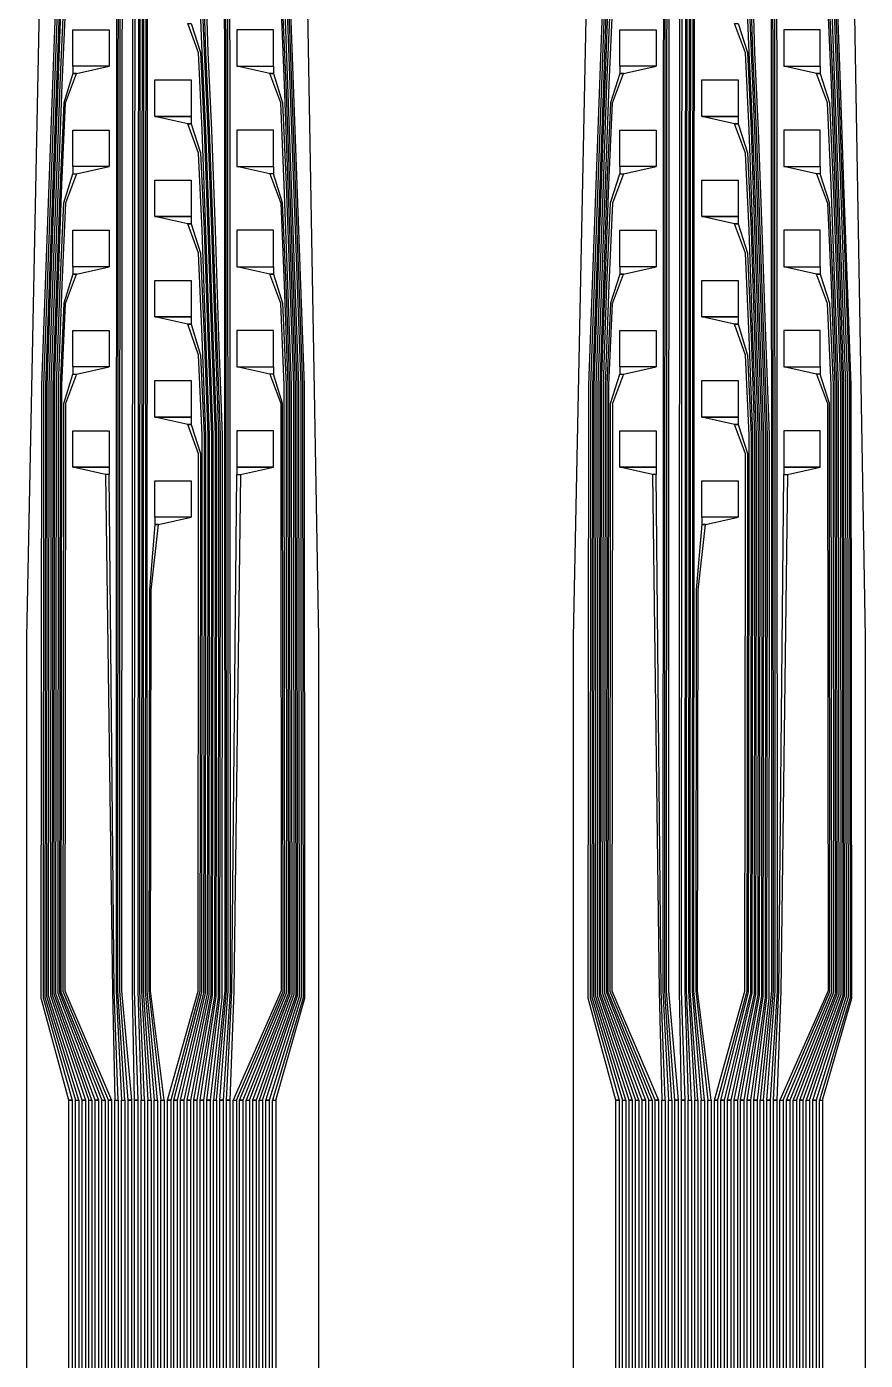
# Model space of a CAD drawing. Header units: inches. Extents: x 106592 to 209533, y 57057 to 74911.
# Drawn here: x 158970.8 to 159200.8, y 70769.7 to 71135.7 of the extents above; entities that cross this region are included whole.
import ezdxf

# ---------------------------------------------------------------- set-up
doc = ezdxf.new("R2010")
doc.units = ezdxf.units.IN
doc.header["$MEASUREMENT"] = 0
for name, color, linetype in [('metal', 221, 'Continuous'), ('nitride window', 40, 'Continuous'), ('profile', 140, 'Continuous')]:
    doc.layers.add(name, color=color, linetype=linetype)

msp = doc.modelspace()

# ---------------------------------------------------------------- linework, layer by layer
at = {"layer": 'metal'}
for points in [[(159000.43, 70841.05), (158999.83, 70871.05), (158999.98, 71193.04), (158999.98, 71198.04), (158999.98, 71226.78), (158998.88, 71271.67), (158999.88, 71271.67), (159000.48, 71226.79), (159000.48, 71198.04), (159000.48, 71193.04), (159000.33, 70871.05), (159001.33, 70841.05)], [(159003.13, 70841.05), (159001.83, 70871.05), (159001.98, 71193.04), (159001.98, 71198.04), (159001.98, 71226.79), (159002.12, 71257.65), (159006.97, 71271.4), (159005.98, 71271.54), (159001.32, 71257.65), (159001.48, 71226.79), (159001.48, 71198.04), (159001.48, 71193.04), (159001.33, 70871.05), (159002.23, 70841.05)], [(159150.43, 70841.05), (159149.83, 70871.05), (159149.98, 71193.04), (159149.98, 71198.04), (159149.98, 71226.78), (159148.88, 71271.67), (159149.88, 71271.67), (159150.48, 71226.79), (159150.48, 71198.04), (159150.48, 71193.04), (159150.33, 70871.05), (159151.33, 70841.05)], [(159153.13, 70841.05), (159151.83, 70871.05), (159151.98, 71193.04), (159151.98, 71198.04), (159151.98, 71226.79), (159152.12, 71257.65), (159156.97, 71271.4), (159155.98, 71271.54), (159151.32, 71257.65), (159151.48, 71226.79), (159151.48, 71198.04), (159151.48, 71193.04), (159151.33, 70871.05), (159152.23, 70841.05)], [(158998.63, 70841.05), (158996.33, 70871.05), (158996.48, 71223.04), (158996.49, 71246.74), (158994.98, 71257.79), (158995.98, 71257.79), (158996.98, 71246.79), (158996.98, 71223.04), (158996.83, 70871.05), (158999.53, 70841.05)], [(159022.93, 70841.05), (159025.63, 70871.05), (159025.48, 71223.04), (159025.48, 71246.74), (159026.98, 71257.79), (159025.98, 71257.79), (159024.98, 71246.79), (159024.98, 71223.04), (159025.13, 70871.05), (159022.03, 70841.05)], [(159148.63, 70841.05), (159146.33, 70871.05), (159146.48, 71223.04), (159146.49, 71246.74), (159144.98, 71257.79), (159145.98, 71257.79), (159146.98, 71246.79), (159146.98, 71223.04), (159146.83, 70871.05), (159149.53, 70841.05)], [(159172.93, 70841.05), (159175.63, 70871.05), (159175.48, 71223.04), (159175.48, 71246.74), (159176.98, 71257.79), (159175.98, 71257.79), (159174.98, 71246.79), (159174.98, 71223.04), (159175.13, 70871.05), (159172.03, 70841.05)], [(159004.93, 70841.05), (159002.83, 70871.05), (159002.98, 71193.04), (159002.98, 71198.04), (159002.98, 71232.97), (159006.97, 71243.9), (159005.98, 71244.04), (159002.48, 71233.04), (159002.48, 71198.04), (159002.48, 71193.04), (159002.33, 70871.05), (159004.03, 70841.05)], [(159154.93, 70841.05), (159152.83, 70871.05), (159152.98, 71193.04), (159152.98, 71198.04), (159152.98, 71232.97), (159156.97, 71243.9), (159155.98, 71244.04), (159152.48, 71233.04), (159152.48, 71198.04), (159152.48, 71193.04), (159152.33, 70871.05), (159154.03, 70841.05)], [(158997.73, 70841.05), (158995.83, 70871.05), (158995.98, 71219.29), (158993.48, 71230.29), (158992.48, 71230.29), (158995.49, 71219.23), (158995.33, 70871.05), (158996.83, 70841.05)], [(159023.83, 70841.05), (159026.13, 70871.05), (159025.98, 71219.29), (159028.48, 71230.29), (159029.48, 71230.29), (159026.48, 71219.23), (159026.63, 70871.05), (159024.73, 70841.05)], [(159147.73, 70841.05), (159145.83, 70871.05), (159145.98, 71219.29), (159143.48, 71230.29), (159142.48, 71230.29), (159145.49, 71219.23), (159145.33, 70871.05), (159146.83, 70841.05)], [(159173.83, 70841.05), (159176.13, 70871.05), (159175.98, 71219.29), (159178.48, 71230.29), (159179.48, 71230.29), (159176.48, 71219.23), (159176.63, 70871.05), (159174.73, 70841.05)], [(159006.73, 70841.05), (159003.83, 70871.05), (159003.98, 71193.04), (159003.97, 71208.42), (159006.98, 71216.54), (159005.98, 71216.54), (159003.48, 71208.54), (159003.48, 71193.04), (159003.33, 70871.05), (159005.83, 70841.05)], [(159156.73, 70841.05), (159153.83, 70871.05), (159153.98, 71193.04), (159153.97, 71208.42), (159156.98, 71216.54), (159155.98, 71216.54), (159153.48, 71208.54), (159153.48, 71193.04), (159153.33, 70871.05), (159155.83, 70841.05)], [(158982.43, 70841.05), (158974.83, 70869.06), (158974.98, 71037.29), (158975.98, 71064.79), (158976.98, 71092.29), (158977.98, 71119.79), (158978.98, 71147.29), (158979.98, 71173.54), (158980.98, 71194.79), (158983.48, 71202.79), (158984.48, 71202.79), (158981.48, 71194.72), (158980.48, 71173.54), (158979.48, 71147.29), (158978.48, 71119.79), (158977.48, 71092.29), (158976.48, 71064.79), (158975.48, 71037.29), (158975.33, 70869.21), (158983.33, 70841.05)], [(159039.13, 70841.05), (159047.13, 70869.06), (159046.98, 71037.29), (159045.98, 71064.79), (159044.98, 71092.29), (159043.98, 71119.79), (159042.98, 71147.29), (159041.98, 71173.54), (159040.98, 71194.79), (159038.48, 71202.79), (159037.48, 71202.79), (159040.49, 71194.72), (159041.48, 71173.54), (159042.48, 71147.29), (159043.48, 71119.79), (159044.48, 71092.29), (159045.48, 71064.79), (159046.48, 71037.29), (159046.63, 70869.21), (159038.23, 70841.05)], [(159132.43, 70841.05), (159124.83, 70869.06), (159124.98, 71037.29), (159125.98, 71064.79), (159126.98, 71092.29), (159127.98, 71119.79), (159128.98, 71147.29), (159129.98, 71173.54), (159130.98, 71194.79), (159133.48, 71202.79), (159134.48, 71202.79), (159131.48, 71194.72), (159130.48, 71173.54), (159129.48, 71147.29), (159128.48, 71119.79), (159127.48, 71092.29), (159126.48, 71064.79), (159125.48, 71037.29), (159125.33, 70869.21), (159133.33, 70841.05)], [(159189.13, 70841.05), (159197.13, 70869.06), (159196.98, 71037.29), (159195.98, 71064.79), (159194.98, 71092.29), (159193.98, 71119.79), (159192.98, 71147.29), (159191.98, 71173.54), (159190.98, 71194.79), (159188.48, 71202.79), (159187.48, 71202.79), (159190.49, 71194.72), (159191.48, 71173.54), (159192.48, 71147.29), (159193.48, 71119.79), (159194.48, 71092.29), (159195.48, 71064.79), (159196.48, 71037.29), (159196.63, 70869.21), (159188.23, 70841.05)], [(159020.23, 70841.05), (159023.83, 70869.2), (159023.98, 71001.06), (159023.98, 71023.54), (159022.98, 71050.56), (159021.98, 71079.79), (159020.98, 71107.29), (159019.98, 71128.54), (159018.98, 71161.04), (159017.99, 71180.97), (159014.98, 71189.04), (159015.98, 71189.04), (159018.48, 71181.04), (159019.48, 71161.04), (159020.48, 71128.54), (159021.48, 71107.29), (159022.48, 71079.79), (159023.48, 71050.56), (159024.48, 71023.54), (159024.48, 71001.06), (159024.33, 70869.04), (159021.13, 70841.05)], [(159170.23, 70841.05), (159173.83, 70869.2), (159173.98, 71001.06), (159173.98, 71023.54), (159172.98, 71050.56), (159171.98, 71079.79), (159170.98, 71107.29), (159169.98, 71128.54), (159168.98, 71161.04), (159167.99, 71180.97), (159164.98, 71189.04), (159165.98, 71189.04), (159168.48, 71181.04), (159169.48, 71161.04), (159170.48, 71128.54), (159171.48, 71107.29), (159172.48, 71079.79), (159173.48, 71050.56), (159174.48, 71023.54), (159174.48, 71001.06), (159174.33, 70869.04), (159171.13, 70841.05)], [(158985.13, 70841.05), (158976.33, 70869.52), (158976.48, 71037.29), (158977.48, 71064.79), (158978.48, 71092.29), (158979.48, 71119.79), (158980.48, 71147.29), (158981.48, 71168.47), (158984.48, 71176.54), (158983.48, 71176.54), (158980.98, 71168.54), (158979.98, 71147.29), (158978.98, 71119.79), (158977.98, 71092.29), (158976.98, 71064.79), (158975.98, 71037.29), (158975.83, 70869.37), (158984.23, 70841.05)], [(159036.43, 70841.05), (159045.63, 70869.52), (159045.48, 71037.29), (159044.48, 71064.79), (159043.48, 71092.29), (159042.48, 71119.79), (159041.48, 71147.29), (159040.49, 71168.47), (159037.48, 71176.54), (159038.48, 71176.54), (159040.98, 71168.54), (159041.98, 71147.29), (159042.98, 71119.79), (159043.98, 71092.29), (159044.98, 71064.79), (159045.98, 71037.29), (159046.13, 70869.37), (159037.33, 70841.05)], [(159135.13, 70841.05), (159126.33, 70869.52), (159126.48, 71037.29), (159127.48, 71064.79), (159128.48, 71092.29), (159129.48, 71119.79), (159130.48, 71147.29), (159131.48, 71168.47), (159134.48, 71176.54), (159133.48, 71176.54), (159130.98, 71168.54), (159129.98, 71147.29), (159128.98, 71119.79), (159127.98, 71092.29), (159126.98, 71064.79), (159125.98, 71037.29), (159125.83, 70869.37), (159134.23, 70841.05)], [(159186.43, 70841.05), (159195.63, 70869.52), (159195.48, 71037.29), (159194.48, 71064.79), (159193.48, 71092.29), (159192.48, 71119.79), (159191.48, 71147.29), (159190.49, 71168.47), (159187.48, 71176.54), (159188.48, 71176.54), (159190.98, 71168.54), (159191.98, 71147.29), (159192.98, 71119.79), (159193.98, 71092.29), (159194.98, 71064.79), (159195.98, 71037.29), (159196.13, 70869.37), (159187.33, 70841.05)], [(159018.43, 70841.05), (159022.83, 70869.5), (159022.98, 71001.06), (159022.98, 71023.54), (159021.98, 71050.56), (159020.98, 71079.79), (159019.98, 71107.29), (159018.98, 71128.54), (159017.99, 71153.47), (159014.98, 71164.04), (159015.98, 71164.04), (159018.48, 71153.54), (159019.48, 71128.54), (159020.48, 71107.29), (159021.48, 71079.79), (159022.48, 71050.56), (159023.48, 71023.54), (159023.48, 71001.06), (159023.33, 70869.35), (159019.33, 70841.05)], [(159168.43, 70841.05), (159172.83, 70869.5), (159172.98, 71001.06), (159172.98, 71023.54), (159171.98, 71050.56), (159170.98, 71079.79), (159169.98, 71107.29), (159168.98, 71128.54), (159167.99, 71153.47), (159164.98, 71164.04), (159165.98, 71164.04), (159168.48, 71153.54), (159169.48, 71128.54), (159170.48, 71107.29), (159171.48, 71079.79), (159172.48, 71050.56), (159173.48, 71023.54), (159173.48, 71001.06), (159173.33, 70869.35), (159169.33, 70841.05)], [(158986.03, 70841.05), (158976.83, 70869.67), (158976.98, 71037.29), (158977.98, 71064.79), (158978.98, 71092.29), (158979.98, 71119.79), (158980.98, 71142.29), (158983.48, 71150.29), (158984.48, 71150.29), (158981.48, 71142.22), (158980.48, 71119.79), (158979.48, 71092.29), (158978.48, 71064.79), (158977.48, 71037.29), (158977.33, 70869.82), (158986.93, 70841.05)], [(159035.53, 70841.05), (159045.13, 70869.67), (159044.98, 71037.29), (159043.98, 71064.79), (159042.98, 71092.29), (159041.98, 71119.79), (159040.98, 71142.29), (159038.48, 71150.29), (159037.48, 71150.29), (159040.49, 71142.22), (159041.48, 71119.79), (159042.48, 71092.29), (159043.48, 71064.79), (159044.48, 71037.29), (159044.63, 70869.82), (159034.63, 70841.05)], [(159136.03, 70841.05), (159126.83, 70869.67), (159126.98, 71037.29), (159127.98, 71064.79), (159128.98, 71092.29), (159129.98, 71119.79), (159130.98, 71142.29), (159133.48, 71150.29), (159134.48, 71150.29), (159131.48, 71142.22), (159130.48, 71119.79), (159129.48, 71092.29), (159128.48, 71064.79), (159127.48, 71037.29), (159127.33, 70869.82), (159136.93, 70841.05)], [(159185.53, 70841.05), (159195.13, 70869.67), (159194.98, 71037.29), (159193.98, 71064.79), (159192.98, 71092.29), (159191.98, 71119.79), (159190.98, 71142.29), (159188.48, 71150.29), (159187.48, 71150.29), (159190.49, 71142.22), (159191.48, 71119.79), (159192.48, 71092.29), (159193.48, 71064.79), (159194.48, 71037.29), (159194.63, 70869.82), (159184.63, 70841.05)], [(158983.48, 71124.79), (158983.48, 71134.79), (158993.48, 71134.79), (158993.48, 71124.79)], [(159016.63, 70841.05), (159021.83, 70869.81), (159021.98, 71001.06), (159021.98, 71023.54), (159020.98, 71050.56), (159019.98, 71079.79), (159018.98, 71107.29), (159017.99, 71128.47), (159014.98, 71136.54), (159015.98, 71136.54), (159018.48, 71128.54), (159019.48, 71107.29), (159020.48, 71079.79), (159021.48, 71050.56), (159022.48, 71023.54), (159022.48, 71001.06), (159022.33, 70869.65), (159017.53, 70841.05)], [(159038.48, 71124.79), (159038.48, 71134.79), (159028.48, 71134.79), (159028.48, 71124.79)], [(159133.48, 71124.79), (159133.48, 71134.79), (159143.48, 71134.79), (159143.48, 71124.79)], [(159166.63, 70841.05), (159171.83, 70869.81), (159171.98, 71001.06), (159171.98, 71023.54), (159170.98, 71050.56), (159169.98, 71079.79), (159168.98, 71107.29), (159167.99, 71128.47), (159164.98, 71136.54), (159165.98, 71136.54), (159168.48, 71128.54), (159169.48, 71107.29), (159170.48, 71079.79), (159171.48, 71050.56), (159172.48, 71023.54), (159172.48, 71001.06), (159172.33, 70869.65), (159167.53, 70841.05)], [(159188.48, 71124.79), (159188.48, 71134.79), (159178.48, 71134.79), (159178.48, 71124.79)], [(158984.48, 71122.79), (158993.48, 71124.79), (158983.48, 71124.79), (158983.48, 71122.79)], [(159037.48, 71122.79), (159028.48, 71124.79), (159038.48, 71124.79), (159038.48, 71122.79)], [(159134.48, 71122.79), (159143.48, 71124.79), (159133.48, 71124.79), (159133.48, 71122.79)], [(159187.48, 71122.79), (159178.48, 71124.79), (159188.48, 71124.79), (159188.48, 71122.79)], [(158988.73, 70841.05), (158978.33, 70870.13), (158978.48, 71037.29), (158979.48, 71064.79), (158980.48, 71092.29), (158981.48, 71114.72), (158984.48, 71122.79), (158983.48, 71122.79), (158980.98, 71114.79), (158979.98, 71092.29), (158978.98, 71064.79), (158977.98, 71037.29), (158977.83, 70869.98), (158987.83, 70841.05)], [(159005.98, 71111.04), (159005.98, 71121.04), (159015.98, 71121.04), (159015.98, 71111.04)], [(159032.83, 70841.05), (159043.63, 70870.13), (159043.48, 71037.29), (159042.48, 71064.79), (159041.48, 71092.29), (159040.49, 71114.72), (159037.48, 71122.79), (159038.48, 71122.79), (159040.98, 71114.79), (159041.98, 71092.29), (159042.98, 71064.79), (159043.98, 71037.29), (159044.13, 70869.98), (159033.73, 70841.05)], [(159138.73, 70841.05), (159128.33, 70870.13), (159128.48, 71037.29), (159129.48, 71064.79), (159130.48, 71092.29), (159131.48, 71114.72), (159134.48, 71122.79), (159133.48, 71122.79), (159130.98, 71114.79), (159129.98, 71092.29), (159128.98, 71064.79), (159127.98, 71037.29), (159127.83, 70869.98), (159137.83, 70841.05)], [(159155.98, 71111.04), (159155.98, 71121.04), (159165.98, 71121.04), (159165.98, 71111.04)], [(159182.83, 70841.05), (159193.63, 70870.13), (159193.48, 71037.29), (159192.48, 71064.79), (159191.48, 71092.29), (159190.49, 71114.72), (159187.48, 71122.79), (159188.48, 71122.79), (159190.98, 71114.79), (159191.98, 71092.29), (159192.98, 71064.79), (159193.98, 71037.29), (159194.13, 70869.98), (159183.73, 70841.05)], [(159014.98, 71109.04), (159005.98, 71111.04), (159015.98, 71111.04), (159015.98, 71109.04)], [(159014.83, 70841.05), (159020.83, 70870.11), (159020.98, 71001.06), (159020.98, 71023.54), (159019.98, 71050.56), (159018.98, 71079.79), (159017.99, 71100.97), (159014.98, 71109.04), (159015.98, 71109.04), (159018.48, 71101.04), (159019.48, 71079.79), (159020.48, 71050.56), (159021.48, 71023.54), (159021.48, 71001.06), (159021.33, 70869.96), (159015.73, 70841.05)], [(159164.98, 71109.04), (159155.98, 71111.04), (159165.98, 71111.04), (159165.98, 71109.04)], [(159164.83, 70841.05), (159170.83, 70870.11), (159170.98, 71001.06), (159170.98, 71023.54), (159169.98, 71050.56), (159168.98, 71079.79), (159167.99, 71100.97), (159164.98, 71109.04), (159165.98, 71109.04), (159168.48, 71101.04), (159169.48, 71079.79), (159170.48, 71050.56), (159171.48, 71023.54), (159171.48, 71001.06), (159171.33, 70869.96), (159165.73, 70841.05)], [(158983.48, 71097.29), (158983.48, 71107.29), (158993.48, 71107.29), (158993.48, 71097.29)], [(159038.48, 71097.29), (159038.48, 71107.29), (159028.48, 71107.29), (159028.48, 71097.29)], [(159133.48, 71097.29), (159133.48, 71107.29), (159143.48, 71107.29), (159143.48, 71097.29)], [(159188.48, 71097.29), (159188.48, 71107.29), (159178.48, 71107.29), (159178.48, 71097.29)], [(158989.63, 70841.05), (158978.83, 70870.28), (158978.98, 71037.29), (158979.98, 71064.79), (158980.98, 71087.29), (158983.48, 71095.29), (158984.48, 71095.29), (158981.48, 71087.22), (158980.48, 71064.79), (158979.48, 71037.29), (158979.33, 70870.43), (158990.53, 70841.05)], [(158984.48, 71095.29), (158993.48, 71097.29), (158983.48, 71097.29), (158983.48, 71095.29)], [(159037.48, 71095.29), (159028.48, 71097.29), (159038.48, 71097.29), (159038.48, 71095.29)], [(159031.93, 70841.05), (159043.13, 70870.28), (159042.98, 71037.29), (159041.98, 71064.79), (159040.98, 71087.29), (159038.48, 71095.29), (159037.48, 71095.29), (159040.49, 71087.22), (159041.48, 71064.79), (159042.48, 71037.29), (159042.63, 70870.43), (159031.03, 70841.05)], [(159139.63, 70841.05), (159128.83, 70870.28), (159128.98, 71037.29), (159129.98, 71064.79), (159130.98, 71087.29), (159133.48, 71095.29), (159134.48, 71095.29), (159131.48, 71087.22), (159130.48, 71064.79), (159129.48, 71037.29), (159129.33, 70870.43), (159140.53, 70841.05)], [(159134.48, 71095.29), (159143.48, 71097.29), (159133.48, 71097.29), (159133.48, 71095.29)], [(159187.48, 71095.29), (159178.48, 71097.29), (159188.48, 71097.29), (159188.48, 71095.29)], [(159181.93, 70841.05), (159193.13, 70870.28), (159192.98, 71037.29), (159191.98, 71064.79), (159190.98, 71087.29), (159188.48, 71095.29), (159187.48, 71095.29), (159190.49, 71087.22), (159191.48, 71064.79), (159192.48, 71037.29), (159192.63, 70870.43), (159181.03, 70841.05)], [(159005.98, 71083.54), (159005.98, 71093.54), (159015.98, 71093.54), (159015.98, 71083.54)], [(159155.98, 71083.54), (159155.98, 71093.54), (159165.98, 71093.54), (159165.98, 71083.54)], [(159014.98, 71081.54), (159005.98, 71083.54), (159015.98, 71083.54), (159015.98, 71081.54)], [(159164.98, 71081.54), (159155.98, 71083.54), (159165.98, 71083.54), (159165.98, 71081.54)], [(158983.48, 71069.79), (158983.48, 71079.79), (158993.48, 71079.79), (158993.48, 71069.79)], [(159013.03, 70841.05), (159019.83, 70870.42), (159019.98, 71001.06), (159019.98, 71023.54), (159018.98, 71050.56), (159017.99, 71073.47), (159014.98, 71081.54), (159015.98, 71081.54), (159018.48, 71073.54), (159019.48, 71050.56), (159020.48, 71023.54), (159020.48, 71001.06), (159020.33, 70870.26), (159013.93, 70841.05)], [(159038.48, 71069.79), (159038.48, 71079.79), (159028.48, 71079.79), (159028.48, 71069.79)], [(159133.48, 71069.79), (159133.48, 71079.79), (159143.48, 71079.79), (159143.48, 71069.79)], [(159163.03, 70841.05), (159169.83, 70870.42), (159169.98, 71001.06), (159169.98, 71023.54), (159168.98, 71050.56), (159167.99, 71073.47), (159164.98, 71081.54), (159165.98, 71081.54), (159168.48, 71073.54), (159169.48, 71050.56), (159170.48, 71023.54), (159170.48, 71001.06), (159170.33, 70870.26), (159163.93, 70841.05)], [(159188.48, 71069.79), (159188.48, 71079.79), (159178.48, 71079.79), (159178.48, 71069.79)], [(158984.48, 71067.79), (158993.48, 71069.79), (158983.48, 71069.79), (158983.48, 71067.79)], [(159037.48, 71067.79), (159028.48, 71069.79), (159038.48, 71069.79), (159038.48, 71067.79)], [(159134.48, 71067.79), (159143.48, 71069.79), (159133.48, 71069.79), (159133.48, 71067.79)], [(159187.48, 71067.79), (159178.48, 71069.79), (159188.48, 71069.79), (159188.48, 71067.79)], [(158992.33, 70841.05), (158980.33, 70870.74), (158980.48, 71037.29), (158981.48, 71059.72), (158984.48, 71067.79), (158983.48, 71067.79), (158980.98, 71059.79), (158979.98, 71037.29), (158979.83, 70870.59), (158991.43, 70841.05)], [(159005.98, 71056.04), (159005.98, 71066.04), (159015.98, 71066.04), (159015.98, 71056.04)], [(159029.23, 70841.05), (159041.63, 70870.74), (159041.48, 71037.29), (159040.49, 71059.72), (159037.48, 71067.79), (159038.48, 71067.79), (159040.98, 71059.79), (159041.98, 71037.29), (159042.13, 70870.59), (159030.13, 70841.05)], [(159142.33, 70841.05), (159130.33, 70870.74), (159130.48, 71037.29), (159131.48, 71059.72), (159134.48, 71067.79), (159133.48, 71067.79), (159130.98, 71059.79), (159129.98, 71037.29), (159129.83, 70870.59), (159141.43, 70841.05)], [(159155.98, 71056.04), (159155.98, 71066.04), (159165.98, 71066.04), (159165.98, 71056.04)], [(159179.23, 70841.05), (159191.63, 70870.74), (159191.48, 71037.29), (159190.49, 71059.72), (159187.48, 71067.79), (159188.48, 71067.79), (159190.98, 71059.79), (159191.98, 71037.29), (159192.13, 70870.59), (159180.13, 70841.05)], [(159014.98, 71054.04), (159005.98, 71056.04), (159015.98, 71056.04), (159015.98, 71054.04)], [(159011.23, 70841.05), (159018.83, 70870.72), (159018.98, 71001.06), (159018.98, 71023.54), (159017.99, 71045.49), (159014.98, 71054.04), (159015.98, 71054.04), (159018.48, 71045.56), (159019.48, 71023.54), (159019.48, 71001.06), (159019.33, 70870.57), (159012.13, 70841.05)], [(159164.98, 71054.04), (159155.98, 71056.04), (159165.98, 71056.04), (159165.98, 71054.04)], [(159161.23, 70841.05), (159168.83, 70870.72), (159168.98, 71001.06), (159168.98, 71023.54), (159167.99, 71045.49), (159164.98, 71054.04), (159165.98, 71054.04), (159168.48, 71045.56), (159169.48, 71023.54), (159169.48, 71001.06), (159169.33, 70870.57), (159162.13, 70841.05)], [(158993.48, 71052.29), (158993.48, 71042.29), (158983.48, 71042.29), (158983.48, 71052.29)], [(159028.48, 71052.29), (159028.48, 71042.29), (159038.48, 71042.29), (159038.48, 71052.29)], [(159143.48, 71052.29), (159143.48, 71042.29), (159133.48, 71042.29), (159133.48, 71052.29)], [(159178.48, 71052.29), (159178.48, 71042.29), (159188.48, 71042.29), (159188.48, 71052.29)], [(158993.23, 70841.05), (158980.83, 70870.89), (158980.98, 71032.29), (158983.48, 71040.29), (158984.48, 71040.29), (158981.48, 71032.22), (158981.33, 70871.05), (158994.13, 70841.05)], [(158984.48, 71040.29), (158993.48, 71042.29), (158983.48, 71042.29), (158983.48, 71040.29)], [(159028.33, 70841.05), (159041.13, 70870.89), (159040.98, 71032.29), (159038.48, 71040.29), (159037.48, 71040.29), (159040.49, 71032.22), (159040.63, 70871.05), (159027.43, 70841.05)], [(159037.48, 71040.29), (159028.48, 71042.29), (159038.48, 71042.29), (159038.48, 71040.29)], [(159143.23, 70841.05), (159130.83, 70870.89), (159130.98, 71032.29), (159133.48, 71040.29), (159134.48, 71040.29), (159131.48, 71032.22), (159131.33, 70871.05), (159144.13, 70841.05)], [(159134.48, 71040.29), (159143.48, 71042.29), (159133.48, 71042.29), (159133.48, 71040.29)], [(159178.33, 70841.05), (159191.13, 70870.89), (159190.98, 71032.29), (159188.48, 71040.29), (159187.48, 71040.29), (159190.49, 71032.22), (159190.63, 70871.05), (159177.43, 70841.05)], [(159187.48, 71040.29), (159178.48, 71042.29), (159188.48, 71042.29), (159188.48, 71040.29)], [(159005.98, 71028.54), (159005.98, 71038.54), (159015.98, 71038.54), (159015.98, 71028.54)], [(159155.98, 71028.54), (159155.98, 71038.54), (159165.98, 71038.54), (159165.98, 71028.54)], [(159014.98, 71026.54), (159005.98, 71028.54), (159015.98, 71028.54), (159015.98, 71026.54)], [(159164.98, 71026.54), (159155.98, 71028.54), (159165.98, 71028.54), (159165.98, 71026.54)], [(158983.48, 71014.79), (158983.48, 71024.79), (158993.48, 71024.79), (158993.48, 71014.79)], [(159009.43, 70841.05), (159017.83, 70871.03), (159017.98, 71001.06), (159017.99, 71018.47), (159014.98, 71026.54), (159015.98, 71026.54), (159018.48, 71018.54), (159018.48, 71001.06), (159018.33, 70870.88), (159010.33, 70841.05)], [(159038.48, 71014.79), (159038.48, 71024.79), (159028.48, 71024.79), (159028.48, 71014.79)], [(159133.48, 71014.79), (159133.48, 71024.79), (159143.48, 71024.79), (159143.48, 71014.79)], [(159159.43, 70841.05), (159167.83, 70871.03), (159167.98, 71001.06), (159167.99, 71018.47), (159164.98, 71026.54), (159165.98, 71026.54), (159168.48, 71018.54), (159168.48, 71001.06), (159168.33, 70870.88), (159160.33, 70841.05)], [(159188.48, 71014.79), (159188.48, 71024.79), (159178.48, 71024.79), (159178.48, 71014.79)], [(158992.48, 71012.79), (158983.48, 71014.79), (158993.48, 71014.79), (158993.48, 71012.79)], [(159029.48, 71012.79), (159038.48, 71014.79), (159028.48, 71014.79), (159028.48, 71012.79)], [(159142.48, 71012.79), (159133.48, 71014.79), (159143.48, 71014.79), (159143.48, 71012.79)], [(159179.48, 71012.79), (159188.48, 71014.79), (159178.48, 71014.79), (159178.48, 71012.79)], [(158995.93, 70841.05), (158994.83, 70871.05), (158993.48, 71012.79), (158992.48, 71012.79), (158994.33, 70871.01), (158995.03, 70841.05)], [(159005.98, 71001.04), (159005.98, 71011.04), (159015.98, 71011.04), (159015.98, 71001.04)], [(159025.63, 70841.05), (159027.13, 70871.05), (159028.48, 71012.79), (159029.48, 71012.79), (159027.63, 70871.01), (159026.53, 70841.05)], [(159145.93, 70841.05), (159144.83, 70871.05), (159143.48, 71012.79), (159142.48, 71012.79), (159144.33, 70871.01), (159145.03, 70841.05)], [(159155.98, 71001.04), (159155.98, 71011.04), (159165.98, 71011.04), (159165.98, 71001.04)], [(159175.63, 70841.05), (159177.13, 70871.05), (159178.48, 71012.79), (159179.48, 71012.79), (159177.63, 70871.01), (159176.53, 70841.05)], [(159008.53, 70841.05), (159004.83, 70871.05), (159004.98, 70981.06), (159006.98, 70999.04), (159005.98, 70999.04), (159004.48, 70981.09), (159004.33, 70871.05), (159007.63, 70841.05)], [(159006.98, 70999.04), (159015.98, 71001.04), (159005.98, 71001.04), (159005.98, 70999.04)], [(159158.53, 70841.05), (159154.83, 70871.05), (159154.98, 70981.06), (159156.98, 70999.04), (159155.98, 70999.04), (159154.48, 70981.09), (159154.33, 70871.05), (159157.63, 70841.05)], [(159156.98, 70999.04), (159165.98, 71001.04), (159155.98, 71001.04), (159155.98, 70999.04)], [(158982.43, 70841.05), (158983.33, 70841.05), (158983.33, 64331.53), (158982.43, 64331.53)], [(158984.23, 70841.05), (158985.13, 70841.05), (158985.13, 64331.53), (158984.23, 64331.53)], [(158986.03, 70841.05), (158986.93, 70841.05), (158986.93, 64331.53), (158986.03, 64331.53)], [(158987.83, 70841.05), (158988.73, 70841.05), (158988.73, 64331.53), (158987.83, 64331.53)], [(158989.63, 70841.05), (158990.53, 70841.05), (158990.53, 64331.53), (158989.63, 64331.53)], [(158991.43, 70841.05), (158992.33, 70841.05), (158992.33, 64331.53), (158991.43, 64331.53)], [(158993.23, 70841.05), (158994.13, 70841.05), (158994.13, 64331.53), (158993.23, 64331.53)], [(158995.03, 70841.05), (158995.93, 70841.05), (158995.93, 64331.53), (158995.03, 64331.53)], [(158996.83, 70841.05), (158997.73, 70841.05), (158997.73, 64331.53), (158996.83, 64331.53)], [(158998.63, 70841.05), (158999.53, 70841.05), (158999.53, 64331.53), (158998.63, 64331.53)], [(159000.43, 70841.05), (159001.33, 70841.05), (159001.33, 64331.53), (159000.43, 64331.53)], [(159002.23, 70841.05), (159003.13, 70841.05), (159003.13, 64331.53), (159002.23, 64331.53)], [(159004.03, 70841.05), (159004.93, 70841.05), (159004.93, 64331.53), (159004.03, 64331.53)], [(159005.83, 70841.05), (159006.73, 70841.05), (159006.73, 64331.53), (159005.83, 64331.53)], [(159007.63, 70841.05), (159008.53, 70841.05), (159008.53, 64331.53), (159007.63, 64331.53)], [(159009.43, 70841.05), (159010.33, 70841.05), (159010.33, 64331.53), (159009.43, 64331.53)], [(159011.23, 70841.05), (159012.13, 70841.05), (159012.13, 64331.53), (159011.23, 64331.53)], [(159013.03, 70841.05), (159013.93, 70841.05), (159013.93, 64331.53), (159013.03, 64331.53)], [(159014.83, 70841.05), (159015.73, 70841.05), (159015.73, 64331.53), (159014.83, 64331.53)], [(159016.63, 70841.05), (159017.53, 70841.05), (159017.53, 64331.53), (159016.63, 64331.53)], [(159018.43, 70841.05), (159019.33, 70841.05), (159019.33, 64331.53), (159018.43, 64331.53)], [(159020.23, 70841.05), (159021.13, 70841.05), (159021.13, 64331.53), (159020.23, 64331.53)], [(159022.03, 70841.05), (159022.93, 70841.05), (159022.93, 64331.53), (159022.03, 64331.53)], [(159023.83, 70841.05), (159024.73, 70841.05), (159024.73, 64331.53), (159023.83, 64331.53)], [(159025.63, 70841.05), (159026.53, 70841.05), (159026.53, 64331.53), (159025.63, 64331.53)], [(159027.43, 70841.05), (159028.33, 70841.05), (159028.33, 64331.53), (159027.43, 64331.53)], [(159029.23, 70841.05), (159030.13, 70841.05), (159030.13, 64331.53), (159029.23, 64331.53)], [(159031.03, 70841.05), (159031.93, 70841.05), (159031.93, 64331.53), (159031.03, 64331.53)], [(159032.83, 70841.05), (159033.73, 70841.05), (159033.73, 64331.53), (159032.83, 64331.53)], [(159034.63, 70841.05), (159035.53, 70841.05), (159035.53, 64331.53), (159034.63, 64331.53)], [(159036.43, 70841.05), (159037.33, 70841.05), (159037.33, 64331.53), (159036.43, 64331.53)], [(159038.23, 70841.05), (159039.13, 70841.05), (159039.13, 64331.53), (159038.23, 64331.53)], [(159132.43, 70841.05), (159133.33, 70841.05), (159133.33, 64331.53), (159132.43, 64331.53)], [(159134.23, 70841.05), (159135.13, 70841.05), (159135.13, 64331.53), (159134.23, 64331.53)], [(159136.03, 70841.05), (159136.93, 70841.05), (159136.93, 64331.53), (159136.03, 64331.53)], [(159137.83, 70841.05), (159138.73, 70841.05), (159138.73, 64331.53), (159137.83, 64331.53)], [(159139.63, 70841.05), (159140.53, 70841.05), (159140.53, 64331.53), (159139.63, 64331.53)], [(159141.43, 70841.05), (159142.33, 70841.05), (159142.33, 64331.53), (159141.43, 64331.53)], [(159143.23, 70841.05), (159144.13, 70841.05), (159144.13, 64331.53), (159143.23, 64331.53)], [(159145.03, 70841.05), (159145.93, 70841.05), (159145.93, 64331.53), (159145.03, 64331.53)], [(159146.83, 70841.05), (159147.73, 70841.05), (159147.73, 64331.53), (159146.83, 64331.53)], [(159148.63, 70841.05), (159149.53, 70841.05), (159149.53, 64331.53), (159148.63, 64331.53)], [(159150.43, 70841.05), (159151.33, 70841.05), (159151.33, 64331.53), (159150.43, 64331.53)], [(159152.23, 70841.05), (159153.13, 70841.05), (159153.13, 64331.53), (159152.23, 64331.53)], [(159154.03, 70841.05), (159154.93, 70841.05), (159154.93, 64331.53), (159154.03, 64331.53)], [(159155.83, 70841.05), (159156.73, 70841.05), (159156.73, 64331.53), (159155.83, 64331.53)], [(159157.63, 70841.05), (159158.53, 70841.05), (159158.53, 64331.53), (159157.63, 64331.53)], [(159159.43, 70841.05), (159160.33, 70841.05), (159160.33, 64331.53), (159159.43, 64331.53)], [(159161.23, 70841.05), (159162.13, 70841.05), (159162.13, 64331.53), (159161.23, 64331.53)], [(159163.03, 70841.05), (159163.93, 70841.05), (159163.93, 64331.53), (159163.03, 64331.53)], [(159164.83, 70841.05), (159165.73, 70841.05), (159165.73, 64331.53), (159164.83, 64331.53)], [(159166.63, 70841.05), (159167.53, 70841.05), (159167.53, 64331.53), (159166.63, 64331.53)], [(159168.43, 70841.05), (159169.33, 70841.05), (159169.33, 64331.53), (159168.43, 64331.53)], [(159170.23, 70841.05), (159171.13, 70841.05), (159171.13, 64331.53), (159170.23, 64331.53)], [(159172.03, 70841.05), (159172.93, 70841.05), (159172.93, 64331.53), (159172.03, 64331.53)], [(159173.83, 70841.05), (159174.73, 70841.05), (159174.73, 64331.53), (159173.83, 64331.53)], [(159175.63, 70841.05), (159176.53, 70841.05), (159176.53, 64331.53), (159175.63, 64331.53)], [(159177.43, 70841.05), (159178.33, 70841.05), (159178.33, 64331.53), (159177.43, 64331.53)], [(159179.23, 70841.05), (159180.13, 70841.05), (159180.13, 64331.53), (159179.23, 64331.53)], [(159181.03, 70841.05), (159181.93, 70841.05), (159181.93, 64331.53), (159181.03, 64331.53)], [(159182.83, 70841.05), (159183.73, 70841.05), (159183.73, 64331.53), (159182.83, 64331.53)], [(159184.63, 70841.05), (159185.53, 70841.05), (159185.53, 64331.53), (159184.63, 64331.53)], [(159186.43, 70841.05), (159187.33, 70841.05), (159187.33, 64331.53), (159186.43, 64331.53)], [(159188.23, 70841.05), (159189.13, 70841.05), (159189.13, 64331.53), (159188.23, 64331.53)]]:
    msp.add_lwpolyline(points, close=True, dxfattribs=at)
at = {"layer": 'nitride window'}
for points in [[(158983.48, 71134.79), (158993.48, 71134.79), (158993.48, 71124.79), (158983.48, 71124.79)], [(159038.48, 71134.79), (159028.48, 71134.79), (159028.48, 71124.79), (159038.48, 71124.79)], [(159133.48, 71134.79), (159143.48, 71134.79), (159143.48, 71124.79), (159133.48, 71124.79)], [(159188.48, 71134.79), (159178.48, 71134.79), (159178.48, 71124.79), (159188.48, 71124.79)], [(159005.98, 71121.04), (159015.98, 71121.04), (159015.98, 71111.04), (159005.98, 71111.04)], [(159155.98, 71121.04), (159165.98, 71121.04), (159165.98, 71111.04), (159155.98, 71111.04)], [(158983.48, 71107.29), (158993.48, 71107.29), (158993.48, 71097.29), (158983.48, 71097.29)], [(159038.48, 71107.29), (159028.48, 71107.29), (159028.48, 71097.29), (159038.48, 71097.29)], [(159133.48, 71107.29), (159143.48, 71107.29), (159143.48, 71097.29), (159133.48, 71097.29)], [(159188.48, 71107.29), (159178.48, 71107.29), (159178.48, 71097.29), (159188.48, 71097.29)], [(159005.98, 71093.54), (159015.98, 71093.54), (159015.98, 71083.54), (159005.98, 71083.54)], [(159155.98, 71093.54), (159165.98, 71093.54), (159165.98, 71083.54), (159155.98, 71083.54)], [(158983.48, 71079.79), (158993.48, 71079.79), (158993.48, 71069.79), (158983.48, 71069.79)], [(159038.48, 71079.79), (159028.48, 71079.79), (159028.48, 71069.79), (159038.48, 71069.79)], [(159133.48, 71079.79), (159143.48, 71079.79), (159143.48, 71069.79), (159133.48, 71069.79)], [(159188.48, 71079.79), (159178.48, 71079.79), (159178.48, 71069.79), (159188.48, 71069.79)], [(159005.98, 71066.04), (159015.98, 71066.04), (159015.98, 71056.04), (159005.98, 71056.04)], [(159155.98, 71066.04), (159165.98, 71066.04), (159165.98, 71056.04), (159155.98, 71056.04)], [(158983.48, 71052.29), (158993.48, 71052.29), (158993.48, 71042.29), (158983.48, 71042.29)], [(159038.48, 71052.29), (159028.48, 71052.29), (159028.48, 71042.29), (159038.48, 71042.29)], [(159133.48, 71052.29), (159143.48, 71052.29), (159143.48, 71042.29), (159133.48, 71042.29)], [(159188.48, 71052.29), (159178.48, 71052.29), (159178.48, 71042.29), (159188.48, 71042.29)], [(159005.98, 71038.54), (159015.98, 71038.54), (159015.98, 71028.54), (159005.98, 71028.54)], [(159155.98, 71038.54), (159165.98, 71038.54), (159165.98, 71028.54), (159155.98, 71028.54)], [(158983.48, 71024.79), (158993.48, 71024.79), (158993.48, 71014.79), (158983.48, 71014.79)], [(159038.48, 71024.79), (159028.48, 71024.79), (159028.48, 71014.79), (159038.48, 71014.79)], [(159133.48, 71024.79), (159143.48, 71024.79), (159143.48, 71014.79), (159133.48, 71014.79)], [(159188.48, 71024.79), (159178.48, 71024.79), (159178.48, 71014.79), (159188.48, 71014.79)], [(159005.98, 71011.04), (159015.98, 71011.04), (159015.98, 71001.04), (159005.98, 71001.04)], [(159155.98, 71011.04), (159165.98, 71011.04), (159165.98, 71001.04), (159155.98, 71001.04)]]:
    msp.add_lwpolyline(points, close=True, dxfattribs=at)
at = {"layer": 'profile'}
for points in [[(159050.83, 69456.72), (158970.83, 69456.72), (158970.83, 70968.1), (158975.92, 71218.61), (158980.5, 71268.54), (158990.88, 71294.77), (159000.98, 71314.78), (159010.98, 71331.54), (159020.98, 71314.78), (159031.08, 71294.77), (159041.48, 71268.54), (159046.48, 71218.61), (159050.83, 70968.06)], [(159200.83, 69456.72), (159120.83, 69456.72), (159120.83, 70968.1), (159125.92, 71218.61), (159130.5, 71268.54), (159140.88, 71294.77), (159150.98, 71314.78), (159160.98, 71331.54), (159170.98, 71314.78), (159181.08, 71294.77), (159191.48, 71268.54), (159196.48, 71218.61), (159200.83, 70968.06)]]:
    msp.add_lwpolyline(points, close=True, dxfattribs=at)

doc.saveas('drawing.dxf')
